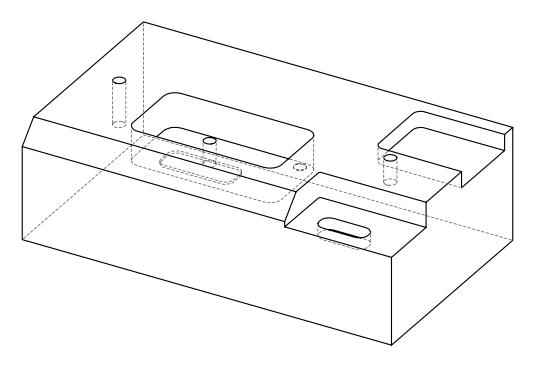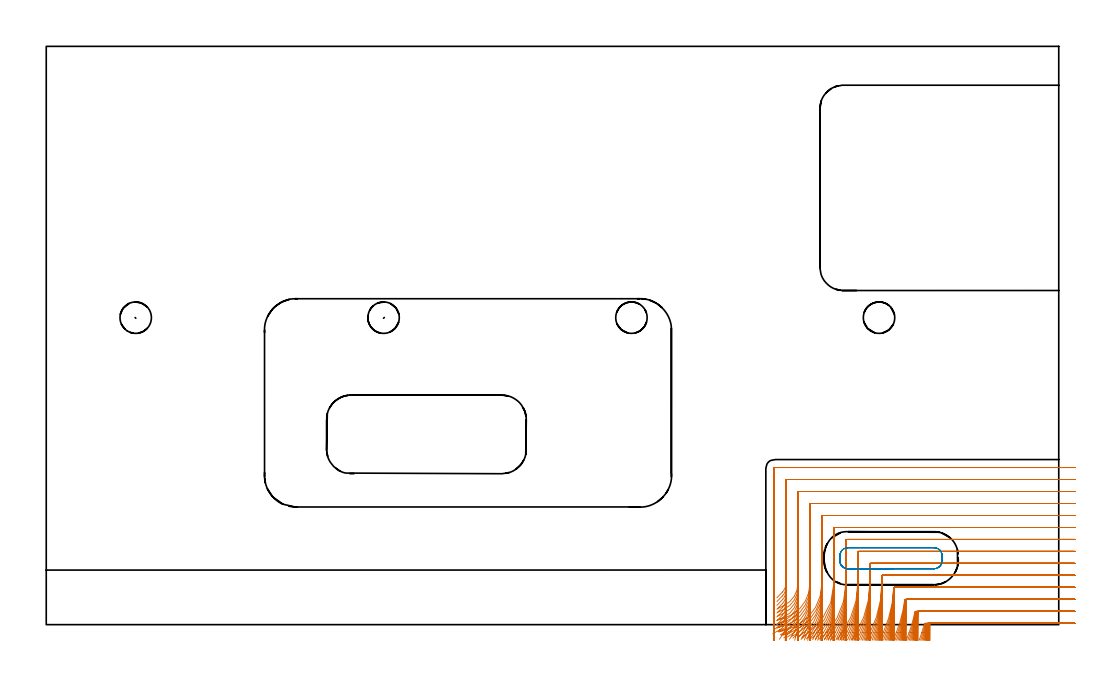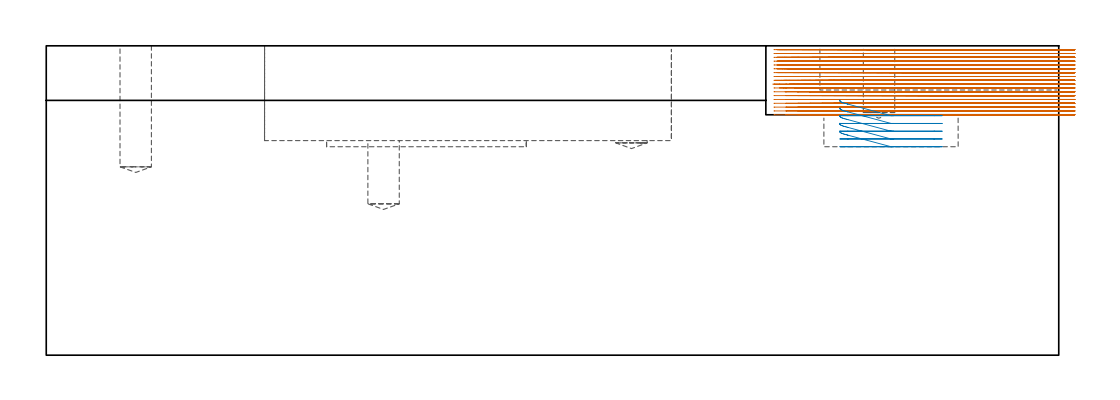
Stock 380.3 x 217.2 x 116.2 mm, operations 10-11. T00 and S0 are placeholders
(PLAN: 14 operations, 5 tool changes, 111.6 min)
(1 SPOT_DRILL | STEP1POCKET | NXT0321_9005460120000 | 0.03 min | 1 mm3)
(2 SPOT_DRILL_1 | STEP1POCKET_1 | NXT0321_9005460120000 | 0.04 min | 3916 mm3)
(3 SPOT_DRILL_2 | STEP1POCKET_2 | NXT0321_9005460120000 | 0.04 min | 3914 mm3)
(4 SPOT_DRILL_3 | STEP1POCKET_3 | NXT0321_9005460120000 | 0.03 min | 1 mm3)
(5 DRILL_BLIND_HOLE_INTO_CENTER | STEP1POCKET | NXT0301_089 | 0.2 min | 5032 mm3)
(6 DRILL_BLIND_HOLE_INTO_CENTER_1 | STEP1POCKET_1 | NXT0301_089 | 0.12 min | 2759 mm3)
(7 DRILL_BLIND_HOLE_INTO_CENTER_2 | STEP1POCKET_2 | NXT0301_089 | 0.03 min | 262 mm3)
(8 DRILL_BLIND_HOLE_INTO_CENTER_3 | STEP1POCKET_3 | NXT0301_089 | 0.12 min | 2809 mm3)
(9 AREA_MILL | FG_CHAMFER_SURFACE | UGT0205_001 | 17.54 min | 58462 mm3)
(10 MILL_CORNER_NOTCH_RECTANGULAR | CORNER_NOTCH_RECTANGULAR | NXT0201_008 | Follow Part, ap 1.5, ae 75% | 66.41 min | 174924 mm3)
(11 MILL_RECTANGULAR_POCKET | POCKET_RECTANGULAR_STRAIGHT | NXT0201_011 | Follow Part, ap 3, ae 75% | 1.36 min | 11207 mm3)
(12 MILL_RECTANGULAR_POCKET_1 | POCKET_RECTANGULAR_STRAIGHT_1 | NXT0201_012 | Follow Part, ap 4, ae 75% | 17.65 min | 413236 mm3)
(13 MILL_RECTANGULAR_POCKET_2 | POCKET_RECTANGULAR_STRAIGHT_2 | NXT0201_012 | Follow Part, ap 4, ae 75% | 0.4 min | 4921 mm3)
(14 MILL_SLOT | SLOT_PARTIAL_RECTANGULAR | NXT0201_012 | Follow Part, ap 4, ae 75% | 7.63 min | 114265 mm3)
(TOOL NXT0321_9005460120000 | NC Spot Drill, 142deg, 12mm, Carbide, Uncoated | D12 PA142 FL30 Z2)
(TOOL NXT0301_089 | Carbide Drill 11.8mm [860.1-1180-035A1-MM 2214] | D11.8 PA140 FL55 Z2)
(TOOL UGT0205_001 | Chamfer Mill 20 x 3 x 45 deg. | D20 FL50 Z2)
(TOOL NXT0201_008 | ENDMILL 6mm [2P460-0600-NA 1630] | D6 FL26 Z6)
(TOOL NXT0201_011 | ENDMILL 12mm [2P460-1200-NA 1630] | D12 FL38 Z6)
(TOOL NXT0201_012 | ENDMILL 16mm [2P460-1600-NA 1630] | D16 FL38 Z6)
(OP 10 MILL_CORNER_NOTCH_RECTANGULAR)
G17 G21 G94 G90
T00 M6
G54
G17 G0 G90 X386.3 Y0.5 S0 M3
G43 Z126.2 H1
Z114.761
G94 G1 X383.3 F250.
X330.102 F500.
G3 X329.818 Y0.282 R0.3
G2 X328.837 Y-3. R58.5
G1 X327.895 Y-5.848 F250.
G0 Z126.2
X386.3 Y5.
Z114.761
G1 X383.3
X326.535 F500.
G3 X326.246 Y4.763 R0.3
G2 X324.076 Y-3. R54.
G1 X323.054 Y-5.821 F250.
G0 Z126.2
X386.3 Y9.5
Z114.761
G1 X383.3
X322.711 F500.
G3 X322.418 Y9.241 R0.3
G2 X319.261 Y-3. R49.5
G1 X318.147 Y-5.786 F250.
G0 Z126.2
X386.3 Y14.
Z114.761
G1 X383.3
X318.565 F500.
G3 X318.269 Y13.715 R0.3
G2 X314.375 Y-3. R45.
G1 X313.15 Y-5.738 F250.
G0 Z126.2
X386.3 Y18.5
Z114.761
G1 X383.3
X314.096 F500.
G3 X313.8 Y18.204 R0.3
G1 Y15.381
G2 X309.389 Y-3. R40.5
G1 X308.027 Y-5.673 F250.
G0 Z126.2
X386.3 Y23.
Z114.761
G1 X383.3
X309.596 F500.
G3 X309.3 Y22.704 R0.3
G1 Y15.381
G2 X304.254 Y-3. R36.
G1 X302.722 Y-5.58 F250.
G0 Z126.2
X386.3 Y27.5
Z114.761
G1 X383.3
X305.097 F500.
G3 X304.8 Y27.203 R0.3
G1 Y15.381
G2 X298.881 Y-3. R31.5
G1 X297.131 Y-5.436 F250.
G0 Z126.2
X386.3 Y32.
Z114.761
G1 X383.3
X300.597 F500.
G3 X300.3 Y31.703 R0.3
G1 Y15.381
G2 X293.078 Y-3. R27.
G1 X291.035 Y-5.198 F250.
G0 Z126.2
X386.3 Y36.5
Z114.761
G1 X383.3
X296.097 F500.
G3 X295.8 Y36.203 R0.3
G1 Y15.381
G2 X286.277 Y-3. R22.5
G1 X283.826 Y-4.73 F250.
G0 Z126.2
X386.3 Y41.
Z114.761
G1 X383.3
X291.597 F500.
G3 X291.3 Y40.703 R0.3
G1 Y15.381
G2 X278.048 Y-1.982 R18.
G1 X275.154 Y-2.773 F250.
G0 Z126.2
X386.3 Y45.5
Z114.761
G1 X383.3
X287.097 F500.
G3 X286.8 Y45.203 R0.3
G1 Y15.381
G2 X277.3 Y2.487 R13.5
G1 X274.435 Y1.598 F250.
G0 Z126.2
X386.3 Y50.
Z114.761
G1 X383.3
X282.597 F500.
G3 X282.3 Y49.703 R0.3
G1 Y15.381
G2 X277.3 Y7.318 R9.
G1 X274.613 Y5.985 F250.
G0 Z126.2
X386.3 Y54.5
Z114.761
G1 X383.3
X278.097 F500.
G3 X277.8 Y54.203 R0.3
G1 Y15.381
G2 X276.527 Y12.244 R4.5
G1 X274.436 Y10.093 F250.
G0 Z126.2
X386.3 Y59.
Z114.761
G1 X383.3
X273.598 F500.
G3 X273.3 Y58.702 R0.3
G1 Y15.381
Y12.381 F250.
G0 Z126.2
X386.3 Y0.5
Z113.322
G1 X383.3
X330.466 F500.
G3 X330.18 Y0.274 R0.3
G2 X329.291 Y-3. R58.5
G1 X328.422 Y-5.871 F250.
G0 Z126.2
X386.3 Y5.
Z113.322
G1 X383.3
X326.802 F500.
G3 X326.512 Y4.755 R0.3
G2 X324.572 Y-3. R54.
G1 X323.63 Y-5.848 F250.
G0 Z126.2
X386.3 Y9.5
Z113.322
G1 X383.3
X322.869 F500.
G3 X322.575 Y9.233 R0.3
G2 X319.808 Y-3. R49.5
G1 X318.781 Y-5.819 F250.
G0 Z126.2
X386.3 Y14.
Z113.322
G1 X383.3
X318.595 F500.
G3 X318.299 Y13.706 R0.3
G2 X314.987 Y-3. R45.
G1 X313.857 Y-5.779 F250.
G0 Z126.2
X386.3 Y18.5
Z113.322
G1 X383.3
X314.096 F500.
G3 X313.8 Y18.204 R0.3
G1 Y13.948
G2 X310.083 Y-3. R40.5
G1 X308.828 Y-5.725 F250.
G0 Z126.2
X386.3 Y23.
Z113.322
G1 X383.3
X309.596 F500.
G3 X309.3 Y22.704 R0.3
G1 Y13.948
G2 X305.061 Y-3. R36.
G1 X303.649 Y-5.647 F250.
G0 Z126.2
X386.3 Y27.5
Z113.322
G1 X383.3
X305.097 F500.
G3 X304.8 Y27.203 R0.3
G1 Y13.948
G2 X299.852 Y-3. R31.5
G1 X298.238 Y-5.529 F250.
G0 Z126.2
X386.3 Y32.
Z113.322
G1 X383.3
X300.597 F500.
G3 X300.3 Y31.703 R0.3
G1 Y13.948
G2 X294.318 Y-3. R27.
G1 X292.435 Y-5.335 F250.
G0 Z126.2
X386.3 Y36.5
Z113.322
G1 X383.3
X296.097 F500.
G3 X295.8 Y36.203 R0.3
G1 Y13.948
G2 X288.099 Y-3. R22.5
G1 X285.84 Y-4.973 F250.
G0 Z126.2
X386.3 Y41.
Z113.322
G1 X383.3
X291.597 F500.
G3 X291.3 Y40.703 R0.3
G1 Y13.948
G2 X279.594 Y-2.916 R18.
G1 X276.784 Y-3.965 F250.
G0 Z126.2
X386.3 Y45.5
Z113.322
G1 X383.3
X287.097 F500.
G3 X286.8 Y45.203 R0.3
G1 Y13.948
G2 X277.3 Y1.054 R13.5
G1 X274.435 Y0.165 F250.
G0 Z126.2
X386.3 Y50.
Z113.322
G1 X383.3
X282.597 F500.
G3 X282.3 Y49.703 R0.3
G1 Y13.948
G2 X277.3 Y5.886 R9.
G1 X274.613 Y4.552 F250.
G0 Z126.2
X386.3 Y54.5
Z113.322
G1 X383.3
X278.097 F500.
G3 X277.8 Y54.203 R0.3
G1 Y13.948
G2 X276.526 Y10.81 R4.5
G1 X274.434 Y8.66 F250.
G0 Z126.2
X386.3 Y59.
Z113.322
G1 X383.3
X273.598 F500.
G3 X273.3 Y58.702 R0.3
G1 Y13.948
Y10.948 F250.
G0 Z126.2
X386.3 Y0.5
Z111.883
G1 X383.3
X330.793 F500.
G3 X330.505 Y0.267 R0.3
G2 X329.707 Y-3. R58.5
G1 X328.911 Y-5.893 F250.
G0 Z126.2
X386.3 Y5.
Z111.883
G1 X383.3
X327.031 F500.
G3 X326.739 Y4.747 R0.3
G2 X325.025 Y-3. R54.
G1 X324.163 Y-5.874 F250.
G0 Z126.2
X386.3 Y9.5
Z111.883
G1 X383.3
X322.986 F500.
G3 X322.691 Y9.224 R0.3
G2 X320.308 Y-3. R49.5
G1 X319.368 Y-5.849 F250.
G0 Z126.2
X386.3 Y14.
Z111.883
G1 X383.3
X318.596 F500.
G3 X318.3 Y13.704 R0.3
G1 Y12.509
G2 X315.543 Y-3. R45.
G1 X314.509 Y-5.816 F250.
G0 Z126.2
X386.3 Y18.5
Z111.883
G1 X383.3
X314.096 F500.
G3 X313.8 Y18.204 R0.3
G1 Y12.509
G2 X310.713 Y-3. R40.5
G1 X309.564 Y-5.771 F250.
G0 Z126.2
X386.3 Y23.
Z111.883
G1 X383.3
X309.596 F500.
G3 X309.3 Y22.704 R0.3
G1 Y12.509
G2 X305.788 Y-3. R36.
G1 X304.495 Y-5.707 F250.
G0 Z126.2
X386.3 Y27.5
Z111.883
G1 X383.3
X305.097 F500.
G3 X304.8 Y27.203 R0.3
G1 Y12.509
G2 X300.717 Y-3. R31.5
G1 X299.24 Y-5.611 F250.
G0 Z126.2
X386.3 Y32.
Z111.883
G1 X383.3
X300.597 F500.
G3 X300.3 Y31.703 R0.3
G1 Y12.509
G2 X295.401 Y-3. R27.
G1 X293.678 Y-5.456 F250.
G0 Z126.2
X386.3 Y36.5
Z111.883
G1 X383.3
X296.097 F500.
G3 X295.8 Y36.203 R0.3
G1 Y12.509
G2 X289.601 Y-3. R22.5
G1 X287.533 Y-5.173 F250.
G0 Z126.2
X386.3 Y41.
Z111.883
G1 X383.3
X291.597 F500.
G3 X291.3 Y40.703 R0.3
G1 Y12.509
G2 X282.436 Y-3. R18.
G1 X279.851 Y-4.523 F250.
G0 Z126.2
X386.3 Y45.5
Z111.883
G1 X383.3
X287.097 F500.
G3 X286.8 Y45.203 R0.3
G1 Y12.509
G2 X277.324 Y-0.377 R13.5
G1 X274.46 Y-1.271 F250.
G0 Z126.2
X386.3 Y50.
Z111.883
G1 X383.3
X282.597 F500.
G3 X282.3 Y49.703 R0.3
G1 Y12.509
G2 X277.3 Y4.447 R9.
G1 X274.613 Y3.114 F250.
G0 Z126.2
X386.3 Y54.5
Z111.883
G1 X383.3
X278.097 F500.
G3 X277.8 Y54.203 R0.3
G1 Y12.509
G2 X276.525 Y9.371 R4.5
G1 X274.433 Y7.221 F250.
G0 Z126.2
X386.3 Y59.
Z111.883
G1 X383.3
X273.598 F500.
G3 X273.3 Y58.702 R0.3
G1 Y12.509
Y9.509 F250.
G0 Z126.2
X386.3 Y0.5
Z110.444
G1 X383.3
X331.082 F500.
G3 X330.793 Y0.26 R0.3
G2 X330.083 Y-3. R58.5
G1 X329.361 Y-5.912 F250.
G0 Z126.2
X386.3 Y5.
Z110.444
G1 X383.3
X327.221 F500.
G3 X326.928 Y4.739 R0.3
G2 X325.435 Y-3. R54.
G1 X324.653 Y-5.896 F250.
G0 Z126.2
X386.3 Y9.5
Z110.444
G1 X383.3
X323.061 F500.
G3 X322.765 Y9.215 R0.3
G2 X320.758 Y-3. R49.5
G1 X319.906 Y-5.876 F250.
G0 Z126.2
X386.3 Y14.
Z110.444
G1 X383.3
X318.596 F500.
G3 X318.3 Y13.704 R0.3
G1 Y11.07
G2 X316.044 Y-3. R45.
G1 X315.106 Y-5.85 F250.
G0 Z126.2
X386.3 Y18.5
Z110.444
G1 X383.3
X314.096 F500.
G3 X313.8 Y18.204 R0.3
G1 Y11.07
G2 X311.277 Y-3. R40.5
G1 X310.235 Y-5.813 F250.
G0 Z126.2
X386.3 Y23.
Z110.444
G1 X383.3
X309.596 F500.
G3 X309.3 Y22.704 R0.3
G1 Y11.07
G2 X306.437 Y-3. R36.
G1 X305.264 Y-5.761 F250.
G0 Z126.2
X386.3 Y27.5
Z110.444
G1 X383.3
X305.097 F500.
G3 X304.8 Y27.203 R0.3
G1 Y11.07
G2 X301.483 Y-3. R31.5
G1 X300.143 Y-5.684 F250.
G0 Z126.2
X386.3 Y32.
Z110.444
G1 X383.3
X300.597 F500.
G3 X300.3 Y31.703 R0.3
G1 Y11.07
G2 X296.344 Y-3. R27.
G1 X294.781 Y-5.56 F250.
G0 Z126.2
X386.3 Y36.5
Z110.444
G1 X383.3
X296.097 F500.
G3 X295.8 Y36.203 R0.3
G1 Y11.07
G2 X290.858 Y-3. R22.5
G1 X288.982 Y-5.341 F250.
G0 Z126.2
X386.3 Y41.
Z110.444
G1 X383.3
X291.597 F500.
G3 X291.3 Y40.703 R0.3
G1 Y11.07
G2 X284.527 Y-3. R18.
G1 X282.182 Y-4.871 F250.
G0 Z126.2
X386.3 Y45.5
Z110.444
G1 X383.3
X287.097 F500.
G3 X286.8 Y45.203 R0.3
G1 Y11.07
G2 X277.8 Y-1.658 R13.5
G1 X274.971 Y-2.658 F250.
G0 Z126.2
X386.3 Y50.
Z110.444
G1 X383.3
X282.597 F500.
G3 X282.3 Y49.703 R0.3
G1 Y11.07
G2 X277.3 Y3.008 R9.
G1 X274.613 Y1.674 F250.
G0 Z126.2
X386.3 Y54.5
Z110.444
G1 X383.3
X278.097 F500.
G3 X277.8 Y54.203 R0.3
G1 Y11.07
G2 X276.525 Y7.932 R4.5
G1 X274.434 Y5.782 F250.
G0 Z126.2
X386.3 Y59.
Z110.444
G1 X383.3
X273.598 F500.
G3 X273.3 Y58.702 R0.3
G1 Y11.07
Y8.07 F250.
G0 Z126.2
X386.3 Y0.5
Z109.005
G1 X383.3
X331.334 F500.
G3 X331.043 Y0.252 R0.3
G2 X330.42 Y-3. R58.5
G1 X329.772 Y-5.929 F250.
G0 Z126.2
X386.3 Y5.
Z109.005
G1 X383.3
X327.371 F500.
G3 X327.077 Y4.731 R0.3
G2 X325.802 Y-3. R54.
G1 X325.1 Y-5.917 F250.
G0 Z126.2
X386.3 Y9.5
Z109.005
G1 X383.3
X323.094 F500.
G3 X322.798 Y9.207 R0.3
G2 X321.161 Y-3. R49.5
G1 X320.396 Y-5.901 F250.
G0 Z126.2
X386.3 Y14.
Z109.005
G1 X383.3
X318.596 F500.
G3 X318.3 Y13.704 R0.3
G1 Y9.631
G2 X316.491 Y-3. R45.
G1 X315.649 Y-5.879 F250.
G0 Z126.2
X386.3 Y18.5
Z109.005
G1 X383.3
X314.096 F500.
G3 X313.8 Y18.204 R0.3
G1 Y9.631
G2 X311.78 Y-3. R40.5
G1 X310.845 Y-5.85 F250.
G0 Z126.2
X386.3 Y23.
Z109.005
G1 X383.3
X309.596 F500.
G3 X309.3 Y22.704 R0.3
G1 Y9.631
G2 X307.012 Y-3. R36.
G1 X305.959 Y-5.809 F250.
G0 Z126.2
X386.3 Y27.5
Z109.005
G1 X383.3
X305.097 F500.
G3 X304.8 Y27.203 R0.3
G1 Y9.631
G2 X302.157 Y-3. R31.5
G1 X300.954 Y-5.748 F250.
G0 Z126.2
X386.3 Y32.
Z109.005
G1 X383.3
X300.597 F500.
G3 X300.3 Y31.703 R0.3
G1 Y9.631
G2 X297.164 Y-3. R27.
G1 X295.76 Y-5.652 F250.
G0 Z126.2
X386.3 Y36.5
Z109.005
G1 X383.3
X296.097 F500.
G3 X295.8 Y36.203 R0.3
G1 Y9.631
G2 X291.92 Y-3. R22.5
G1 X290.236 Y-5.483 F250.
G0 Z126.2
X386.3 Y41.
Z109.005
G1 X383.3
X291.597 F500.
G3 X291.3 Y40.703 R0.3
G1 Y9.631
G2 X286.125 Y-3. R18.
G1 X284.019 Y-5.137 F250.
G0 Z126.2
X386.3 Y45.5
Z109.005
G1 X383.3
X287.097 F500.
G3 X286.8 Y45.203 R0.3
G1 Y9.631
G2 X278.9 Y-2.653 R13.5
G1 X276.17 Y-3.898 F250.
G0 Z126.2
X386.3 Y50.
Z109.005
G1 X383.3
X282.597 F500.
G3 X282.3 Y49.703 R0.3
G1 Y9.631
G2 X277.3 Y1.568 R9.
G1 X274.613 Y0.235 F250.
G0 Z126.2
X386.3 Y54.5
Z109.005
G1 X383.3
X278.097 F500.
G3 X277.8 Y54.203 R0.3
G1 Y9.631
G2 X276.525 Y6.493 R4.5
G1 X274.434 Y4.342 F250.
G0 Z126.2
X386.3 Y59.
Z109.005
G1 X383.3
X273.598 F500.
G3 X273.3 Y58.702 R0.3
G1 Y9.631
Y6.631 F250.
G0 Z126.2
X386.3 Y0.5
Z107.567
G1 X383.3
X331.55 F500.
G3 X331.258 Y0.245 R0.3
G2 X330.72 Y-3. R58.5
G1 X330.146 Y-5.945 F250.
G0 Z126.2
X386.3 Y5.
Z107.567
G1 X383.3
X327.483 F500.
G3 X327.189 Y4.724 R0.3
G2 X326.128 Y-3. R54.
G1 X325.506 Y-5.935 F250.
G0 Z126.2
X386.3 Y9.5
Z107.567
G1 X383.3
X323.096 F500.
G3 X322.8 Y9.204 R0.3
G1 Y8.191
G2 X321.518 Y-3. R49.5
G1 X320.84 Y-5.922 F250.
G0 Z126.2
X386.3 Y14.
Z107.567
G1 X383.3
X318.596 F500.
G3 X318.3 Y13.704 R0.3
G1 Y8.191
G2 X316.886 Y-3. R45.
G1 X316.14 Y-5.906 F250.
G0 Z126.2
X386.3 Y18.5
Z107.567
G1 X383.3
X314.096 F500.
G3 X313.8 Y18.204 R0.3
G1 Y8.191
G2 X312.223 Y-3. R40.5
G1 X311.394 Y-5.883 F250.
G0 Z126.2
X386.3 Y23.
Z107.567
G1 X383.3
X309.596 F500.
G3 X309.3 Y22.704 R0.3
G1 Y8.191
G2 X307.516 Y-3. R36.
G1 X306.584 Y-5.851 F250.
G0 Z126.2
X386.3 Y27.5
Z107.567
G1 X383.3
X305.097 F500.
G3 X304.8 Y27.203 R0.3
G1 Y8.191
G2 X302.745 Y-3. R31.5
G1 X301.679 Y-5.804 F250.
G0 Z126.2
X386.3 Y32.
Z107.567
G1 X383.3
X300.597 F500.
G3 X300.3 Y31.703 R0.3
G1 Y8.191
G2 X297.871 Y-3. R27.
G1 X296.628 Y-5.73 F250.
G0 Z126.2
X386.3 Y36.5
Z107.567
G1 X383.3
X296.097 F500.
G3 X295.8 Y36.203 R0.3
G1 Y8.191
G2 X292.819 Y-3. R22.5
G1 X291.327 Y-5.603 F250.
G0 Z126.2
X386.3 Y41.
Z107.567
G1 X383.3
X291.597 F500.
G3 X291.3 Y40.703 R0.3
G1 Y8.191
G2 X287.398 Y-3. R18.
G1 X285.533 Y-5.35 F250.
G0 Z126.2
X386.3 Y45.5
Z107.567
G1 X383.3
X287.097 F500.
G3 X286.8 Y45.203 R0.3
G1 Y8.191
G2 X280.85 Y-3. R13.5
G1 X278.363 Y-4.678 F250.
G0 Z126.2
X386.3 Y50.
Z107.567
G1 X383.3
X282.597 F500.
G3 X282.3 Y49.703 R0.3
G1 Y8.191
G2 X277.3 Y0.129 R9.
G1 X274.613 Y-1.204 F250.
G0 Z126.2
X386.3 Y54.5
Z107.567
G1 X383.3
X278.097 F500.
G3 X277.8 Y54.203 R0.3
G1 Y8.191
G2 X276.526 Y5.053 R4.5
G1 X274.434 Y2.903 F250.
G0 Z126.2
X386.3 Y59.
Z107.567
G1 X383.3
X273.598 F500.
G3 X273.3 Y58.702 R0.3
G1 Y8.191
Y5.191 F250.
G0 Z126.2
X386.3 Y0.5
Z106.128
G1 X383.3
X331.73 F500.
G3 X331.436 Y0.238 R0.3
G2 X330.982 Y-3. R58.5
G1 X330.482 Y-5.958 F250.
G0 Z126.2
X386.3 Y5.
Z106.128
G1 X383.3
X327.557 F500.
G3 X327.262 Y4.716 R0.3
G2 X326.412 Y-3. R54.
G1 X325.871 Y-5.951 F250.
G0 Z126.2
X386.3 Y9.5
Z106.128
G1 X383.3
X323.096 F500.
G3 X322.8 Y9.204 R0.3
G1 Y6.75
G2 X321.83 Y-3. R49.5
G1 X321.239 Y-5.941 F250.
G0 Z126.2
X386.3 Y14.
Z106.128
G1 X383.3
X318.596 F500.
G3 X318.3 Y13.704 R0.3
G1 Y6.75
G2 X317.231 Y-3. R45.
G1 X316.581 Y-5.929 F250.
G0 Z126.2
X386.3 Y18.5
Z106.128
G1 X383.3
X314.096 F500.
G3 X313.8 Y18.204 R0.3
G1 Y6.75
G2 X312.609 Y-3. R40.5
G1 X311.887 Y-5.912 F250.
G0 Z126.2
X386.3 Y23.
Z106.128
G1 X383.3
X309.596 F500.
G3 X309.3 Y22.704 R0.3
G1 Y6.75
G2 X307.954 Y-3. R36.
G1 X307.142 Y-5.888 F250.
G0 Z126.2
X386.3 Y27.5
Z106.128
G1 X383.3
X305.097 F500.
G3 X304.8 Y27.203 R0.3
G1 Y6.75
G2 X303.253 Y-3. R31.5
G1 X302.324 Y-5.853 F250.
G0 Z126.2
X386.3 Y32.
Z106.128
G1 X383.3
X300.597 F500.
G3 X300.3 Y31.703 R0.3
G1 Y6.75
G2 X298.478 Y-3. R27.
G1 X297.395 Y-5.798 F250.
G0 Z126.2
X386.3 Y36.5
Z106.128
G1 X383.3
X296.097 F500.
G3 X295.8 Y36.203 R0.3
G1 Y6.75
G2 X293.578 Y-3. R22.5
G1 X292.277 Y-5.704 F250.
G0 Z126.2
X386.3 Y41.
Z106.128
G1 X383.3
X291.597 F500.
G3 X291.3 Y40.703 R0.3
G1 Y6.75
G2 X288.43 Y-3. R18.
G1 X286.805 Y-5.522 F250.
G0 Z126.2
X386.3 Y45.5
Z106.128
G1 X383.3
X287.097 F500.
G3 X286.8 Y45.203 R0.3
G1 Y6.75
G2 X282.637 Y-3. R13.5
G1 X280.47 Y-5.075 F250.
G0 Z126.2
X386.3 Y50.
Z106.128
G1 X383.3
X282.597 F500.
G3 X282.3 Y49.703 R0.3
G1 Y6.75
G2 X277.544 Y-1.186 R9.
G1 X274.899 Y-2.601 F250.
G0 Z126.2
X386.3 Y54.5
Z106.128
G1 X383.3
X278.097 F500.
G3 X277.8 Y54.203 R0.3
G1 Y6.75
G2 X276.527 Y3.614 R4.5
G1 X274.436 Y1.463 F250.
G0 Z126.2
X386.3 Y59.
Z106.128
G1 X383.3
X273.598 F500.
G3 X273.3 Y58.702 R0.3
G1 Y6.75
Y3.75 F250.
G0 Z126.2
X386.3 Y0.5
Z104.689
G1 X383.3
X331.873 F500.
G3 X331.579 Y0.23 R0.3
G2 X331.207 Y-3. R58.5
G1 X330.781 Y-5.97 F250.
G0 Z126.2
X386.3 Y5.
Z104.689
G1 X383.3
X327.592 F500.
G3 X327.297 Y4.708 R0.3
G2 X326.657 Y-3. R54.
G1 X326.196 Y-5.964 F250.
G0 Z126.2
X386.3 Y9.5
Z104.689
G1 X383.3
X323.096 F500.
G3 X322.8 Y9.204 R0.3
G1 Y5.307
G2 X322.098 Y-3. R49.5
G1 X321.595 Y-5.957 F250.
G0 Z126.2
X386.3 Y14.
Z104.689
G1 X383.3
X318.596 F500.
G3 X318.3 Y13.704 R0.3
G1 Y5.307
G2 X317.527 Y-3. R45.
G1 X316.973 Y-5.948 F250.
G0 Z126.2
X386.3 Y18.5
Z104.689
G1 X383.3
X314.096 F500.
G3 X313.8 Y18.204 R0.3
G1 Y5.307
G2 X312.939 Y-3. R40.5
G1 X312.324 Y-5.936 F250.
G0 Z126.2
X386.3 Y23.
Z104.689
G1 X383.3
X309.596 F500.
G3 X309.3 Y22.704 R0.3
G1 Y5.307
G2 X308.328 Y-3. R36.
G1 X307.636 Y-5.919 F250.
G0 Z126.2
X386.3 Y27.5
Z104.689
G1 X383.3
X305.097 F500.
G3 X304.8 Y27.203 R0.3
G1 Y5.307
G2 X303.685 Y-3. R31.5
G1 X302.894 Y-5.894 F250.
G0 Z126.2
X386.3 Y32.
Z104.689
G1 X383.3
X300.597 F500.
G3 X300.3 Y31.703 R0.3
G1 Y5.307
G2 X298.99 Y-3. R27.
G1 X298.067 Y-5.854 F250.
G0 Z126.2
X386.3 Y36.5
Z104.689
G1 X383.3
X296.097 F500.
G3 X295.8 Y36.203 R0.3
G1 Y5.307
G2 X294.21 Y-3. R22.5
G1 X293.103 Y-5.788 F250.
G0 Z126.2
X386.3 Y41.
Z104.689
G1 X383.3
X291.597 F500.
G3 X291.3 Y40.703 R0.3
G1 Y5.307
G2 X289.269 Y-3. R18.
G1 X287.884 Y-5.661 F250.
G0 Z126.2
X386.3 Y45.5
Z104.689
G1 X383.3
X287.097 F500.
G3 X286.8 Y45.203 R0.3
G1 Y5.307
G2 X283.942 Y-3. R13.5
G1 X282.096 Y-5.365 F250.
G0 Z126.2
X386.3 Y50.
Z104.689
G1 X383.3
X282.597 F500.
G3 X282.3 Y49.703 R0.3
G1 Y5.307
G2 X278.237 Y-2.218 R9.
G1 X275.728 Y-3.864 F250.
G0 Z126.2
X386.3 Y54.5
Z104.689
G1 X383.3
X278.097 F500.
G3 X277.8 Y54.203 R0.3
G1 Y5.307
G2 X276.524 Y2.167 R4.5
G1 X274.43 Y0.018 F250.
G0 Z126.2
X386.3 Y59.
Z104.689
G1 X383.3
X273.598 F500.
G3 X273.3 Y58.702 R0.3
G1 Y5.307
Y2.307 F250.
G0 Z126.2
X386.3 Y0.5
Z103.25
G1 X383.3
X331.989 F500.
G3 X331.694 Y0.223 R0.3
G2 X331.41 Y-3. R58.5
G1 X331.064 Y-5.98 F250.
G0 Z126.2
X386.3 Y5.
Z103.25
G1 X383.3
X327.596 F500.
G3 X327.3 Y4.704 R0.3
G1 Y3.746
G2 X326.877 Y-3. R54.
G1 X326.502 Y-5.977 F250.
G0 Z126.2
X386.3 Y9.5
Z103.25
G1 X383.3
X323.096 F500.
G3 X322.8 Y9.204 R0.3
G1 Y3.746
G2 X322.338 Y-3. R49.5
G1 X321.929 Y-5.972 F250.
G0 Z126.2
X386.3 Y14.
Z103.25
G1 X383.3
X318.596 F500.
G3 X318.3 Y13.704 R0.3
G1 Y3.746
G2 X317.791 Y-3. R45.
G1 X317.342 Y-5.966 F250.
G0 Z126.2
X386.3 Y18.5
Z103.25
G1 X383.3
X314.096 F500.
G3 X313.8 Y18.204 R0.3
G1 Y3.746
G2 X313.234 Y-3. R40.5
G1 X312.735 Y-5.958 F250.
G0 Z126.2
X386.3 Y23.
Z103.25
G1 X383.3
X309.596 F500.
G3 X309.3 Y22.704 R0.3
G1 Y3.746
G2 X308.662 Y-3. R36.
G1 X308.1 Y-5.947 F250.
G0 Z126.2
X386.3 Y27.5
Z103.25
G1 X383.3
X305.097 F500.
G3 X304.8 Y27.203 R0.3
G1 Y3.746
G2 X304.069 Y-3. R31.5
G1 X303.427 Y-5.93 F250.
G0 Z126.2
X386.3 Y32.
Z103.25
G1 X383.3
X300.597 F500.
G3 X300.3 Y31.703 R0.3
G1 Y3.746
G2 X299.444 Y-3. R27.
G1 X298.694 Y-5.905 F250.
G0 Z126.2
X386.3 Y36.5
Z103.25
G1 X383.3
X296.097 F500.
G3 X295.8 Y36.203 R0.3
G1 Y3.746
G2 X294.765 Y-3. R22.5
G1 X293.865 Y-5.862 F250.
G0 Z126.2
X386.3 Y41.
Z103.25
G1 X383.3
X291.597 F500.
G3 X291.3 Y40.703 R0.3
G1 Y3.746
G2 X289.988 Y-3. R18.
G1 X288.864 Y-5.781 F250.
G0 Z126.2
X386.3 Y45.5
Z103.25
G1 X383.3
X287.097 F500.
G3 X286.8 Y45.203 R0.3
G1 Y3.746
G2 X284.994 Y-3. R13.5
G1 X283.495 Y-5.599 F250.
G0 Z126.2
X386.3 Y50.
Z103.25
G1 X383.3
X282.597 F500.
G3 X282.3 Y49.703 R0.3
G1 Y3.746
G2 X279.258 Y-3. R9.
G1 X277.009 Y-4.986 F250.
G0 Z126.2
X386.3 Y54.5
Z103.25
G1 X383.3
X278.097 F500.
G3 X277.8 Y54.203 R0.3
G1 Y3.746
G2 X276.086 Y0.212 R4.5
G1 X273.729 Y-1.645 F250.
G0 Z126.2
X386.3 Y59.
Z103.25
G1 X383.3
X273.598 F500.
G3 X273.3 Y58.702 R0.3
G1 Y3.746
Y0.746 F250.
G0 Z126.2
X386.3 Y0.5
Z101.811
G1 X383.3
X332.069 F500.
G3 X331.773 Y0.214 R0.3
G2 X331.588 Y-3. R58.5
G1 X331.332 Y-5.989 F250.
G0 Z126.2
X386.3 Y5.
Z101.811
G1 X383.3
X327.596 F500.
G3 X327.3 Y4.704 R0.3
G1 Y1.981
G2 X327.07 Y-3. R54.
G1 X326.793 Y-5.987 F250.
G0 Z126.2
X386.3 Y9.5
Z101.811
G1 X383.3
X323.096 F500.
G3 X322.8 Y9.204 R0.3
G1 Y1.981
G2 X322.549 Y-3. R49.5
G1 X322.247 Y-5.985 F250.
G0 Z126.2
X386.3 Y14.
Z101.811
G1 X383.3
X318.596 F500.
G3 X318.3 Y13.704 R0.3
G1 Y1.981
G2 X318.023 Y-3. R45.
G1 X317.691 Y-5.982 F250.
G0 Z126.2
X386.3 Y18.5
Z101.811
G1 X383.3
X314.096 F500.
G3 X313.8 Y18.204 R0.3
G1 Y1.981
G2 X313.492 Y-3. R40.5
G1 X313.123 Y-5.977 F250.
G0 Z126.2
X386.3 Y23.
Z101.811
G1 X383.3
X309.596 F500.
G3 X309.3 Y22.704 R0.3
G1 Y1.981
G2 X308.954 Y-3. R36.
G1 X308.539 Y-5.971 F250.
G0 Z126.2
X386.3 Y27.5
Z101.811
G1 X383.3
X305.097 F500.
G3 X304.8 Y27.203 R0.3
G1 Y1.981
G2 X304.404 Y-3. R31.5
G1 X303.929 Y-5.962 F250.
G0 Z126.2
X386.3 Y32.
Z101.811
G1 X383.3
X300.597 F500.
G3 X300.3 Y31.703 R0.3
G1 Y1.981
G2 X299.836 Y-3. R27.
G1 X299.283 Y-5.948 F250.
G0 Z126.2
X386.3 Y36.5
Z101.811
G1 X383.3
X296.097 F500.
G3 X295.8 Y36.203 R0.3
G1 Y1.981
G2 X295.242 Y-3. R22.5
G1 X294.577 Y-5.926 F250.
G0 Z126.2
X386.3 Y41.
Z101.811
G1 X383.3
X291.597 F500.
G3 X291.3 Y40.703 R0.3
G1 Y1.981
G2 X290.597 Y-3. R18.
G1 X289.767 Y-5.883 F250.
G0 Z126.2
X386.3 Y45.5
Z101.811
G1 X383.3
X287.097 F500.
G3 X286.8 Y45.203 R0.3
G1 Y1.981
G2 X285.847 Y-3. R13.5
G1 X284.74 Y-5.788 F250.
G0 Z126.2
X386.3 Y50.
Z101.811
G1 X383.3
X282.597 F500.
G3 X282.3 Y49.703 R0.3
G1 Y1.981
G2 X280.796 Y-3. R9.
G1 X279.135 Y-5.499 F250.
G0 Z126.2
X386.3 Y54.5
Z101.811
G1 X383.3
X278.097 F500.
G3 X277.8 Y54.203 R0.3
G1 Y1.981
G2 X275.488 Y-1.951 R4.5
G1 X272.867 Y-3.409 F250.
G0 Z126.2
X386.3 Y59.
Z101.811
G1 X383.3
X273.598 F500.
G3 X273.3 Y58.702 R0.3
G1 Y1.981
Y-1.019 F250.
G0 Z126.2
X386.3 Y0.5
Z100.372
G1 X383.3
X332.096 F500.
G3 X331.8 Y0.204 R0.3
G1 Y-0.518
G2 X331.747 Y-3. R58.5
G1 X331.62 Y-5.997 F250.
G0 Z126.2
X386.3 Y5.
Z100.372
G1 X383.3
X327.596 F500.
G3 X327.3 Y4.704 R0.3
G1 Y-0.518
G2 X327.243 Y-3. R54.
G1 X327.105 Y-5.997 F250.
G0 Z126.2
X386.3 Y9.5
Z100.372
G1 X383.3
X323.096 F500.
G3 X322.8 Y9.204 R0.3
G1 Y-0.518
G2 X322.738 Y-3. R49.5
G1 X322.587 Y-5.996 F250.
G0 Z126.2
X386.3 Y14.
Z100.372
G1 X383.3
X318.596 F500.
G3 X318.3 Y13.704 R0.3
G1 Y-0.518
G2 X318.231 Y-3. R45.
G1 X318.066 Y-5.995 F250.
G0 Z126.2
X386.3 Y18.5
Z100.372
G1 X383.3
X314.096 F500.
G3 X313.8 Y18.204 R0.3
G1 Y-0.518
G2 X313.724 Y-3. R40.5
G1 X313.54 Y-5.994 F250.
G0 Z126.2
X386.3 Y23.
Z100.372
G1 X383.3
X309.596 F500.
G3 X309.3 Y22.704 R0.3
G1 Y-0.518
G2 X309.214 Y-3. R36.
G1 X309.007 Y-5.993 F250.
G0 Z126.2
X386.3 Y27.5
Z100.372
G1 X383.3
X305.097 F500.
G3 X304.8 Y27.203 R0.3
G1 Y-0.518
G2 X304.702 Y-3. R31.5
G1 X304.466 Y-5.991 F250.
G0 Z126.2
X386.3 Y32.
Z100.372
G1 X383.3
X300.597 F500.
G3 X300.3 Y31.703 R0.3
G1 Y-0.518
G2 X300.186 Y-3. R27.
G1 X299.91 Y-5.987 F250.
G0 Z126.2
X386.3 Y36.5
Z100.372
G1 X383.3
X296.097 F500.
G3 X295.8 Y36.203 R0.3
G1 Y-0.518
G2 X295.663 Y-3. R22.5
G1 X295.332 Y-5.982 F250.
G0 Z126.2
X386.3 Y41.
Z100.372
G1 X383.3
X291.597 F500.
G3 X291.3 Y40.703 R0.3
G1 Y-0.518
G2 X291.128 Y-3. R18.
G1 X290.714 Y-5.971 F250.
G0 Z126.2
X386.3 Y45.5
Z100.372
G1 X383.3
X287.097 F500.
G3 X286.8 Y45.203 R0.3
G1 Y-0.518
G2 X286.57 Y-3. R13.5
G1 X286.018 Y-5.949 F250.
G0 Z126.2
X386.3 Y50.
Z100.372
G1 X383.3
X282.597 F500.
G3 X282.3 Y49.703 R0.3
G1 Y-0.518
G2 X281.951 Y-3. R9.
G1 X281.123 Y-5.884 F250.
G0 Z126.2
X386.3 Y54.5
Z100.372
G1 X383.3
X278.097 F500.
G3 X277.8 Y54.203 R0.3
G1 Y-0.518
G2 X277.053 Y-3. R4.5
G1 X275.398 Y-5.502 F250.
G0 Z126.2
X386.3 Y59.
Z100.372
G1 X383.3
X273.598 F500.
G3 X273.3 Y58.702 R0.3
G1 Y-0.518
Y-3.518 F250.
G0 Z126.2
X386.3 Y0.5
Z98.933
G1 X383.3
X332.096 F500.
G3 X331.8 Y0.204 R0.3
G1 Y-2.611
G2 X331.799 Y-3. R58.5
G1 X331.779 Y-6. F250.
G0 Z126.2
X386.3 Y5.
Z98.933
G1 X383.3
X327.596 F500.
G3 X327.3 Y4.704 R0.3
G1 Y-2.611
G2 X327.299 Y-3. R54.
G1 X327.277 Y-6. F250.
G0 Z126.2
X386.3 Y9.5
Z98.933
G1 X383.3
X323.096 F500.
G3 X322.8 Y9.204 R0.3
G1 Y-2.611
G2 X322.798 Y-3. R49.5
G1 X322.775 Y-6. F250.
G0 Z126.2
X386.3 Y14.
Z98.933
G1 X383.3
X318.596 F500.
G3 X318.3 Y13.704 R0.3
G1 Y-2.611
G2 X318.298 Y-3. R45.
G1 X318.272 Y-6. F250.
G0 Z126.2
X386.3 Y18.5
Z98.933
G1 X383.3
X314.096 F500.
G3 X313.8 Y18.204 R0.3
G1 Y-2.611
G2 X313.798 Y-3. R40.5
G1 X313.769 Y-6. F250.
G0 Z126.2
X386.3 Y23.
Z98.933
G1 X383.3
X309.596 F500.
G3 X309.3 Y22.704 R0.3
G1 Y-2.611
G2 X309.298 Y-3. R36.
G1 X309.265 Y-6. F250.
G0 Z126.2
X386.3 Y27.5
Z98.933
G1 X383.3
X305.097 F500.
G3 X304.8 Y27.203 R0.3
G1 Y-2.611
G2 X304.798 Y-3. R31.5
G1 X304.761 Y-6. F250.
G0 Z126.2
X386.3 Y32.
Z98.933
G1 X383.3
X300.597 F500.
G3 X300.3 Y31.703 R0.3
G1 Y-2.611
G2 X300.297 Y-3. R27.
G1 X300.254 Y-6. F250.
G0 Z126.2
X386.3 Y36.5
Z98.933
G1 X383.3
X296.097 F500.
G3 X295.8 Y36.203 R0.3
G1 Y-2.611
G2 X295.797 Y-3. R22.5
G1 X295.745 Y-6. F250.
G0 Z126.2
X386.3 Y41.
Z98.933
G1 X383.3
X291.597 F500.
G3 X291.3 Y40.703 R0.3
G1 Y-2.611
G2 X291.296 Y-3. R18.
G1 X291.231 Y-5.999 F250.
G0 Z126.2
X386.3 Y45.5
Z98.933
G1 X383.3
X287.097 F500.
G3 X286.8 Y45.203 R0.3
G1 Y-2.611
G2 X286.794 Y-3. R13.5
G1 X286.708 Y-5.999 F250.
G0 Z126.2
X386.3 Y50.
Z98.933
G1 X383.3
X282.597 F500.
G3 X282.3 Y49.703 R0.3
G1 Y-2.611
G2 X282.292 Y-3. R9.
G1 X282.162 Y-5.997 F250.
G0 Z126.2
X386.3 Y54.5
Z98.933
G1 X383.3
X278.097 F500.
G3 X277.8 Y54.203 R0.3
G1 Y-2.611
G2 X277.783 Y-3. R4.5
G1 X277.524 Y-5.989 F250.
G0 Z126.2
X386.3 Y59.
Z98.933
G1 X383.3
X273.598 F500.
G3 X273.3 Y58.702 R0.3
G1 Y-2.611
Y-5.611 F250.
G0 Z126.2
X386.3 Y0.5
Z97.494
G1 X383.3
X332.096 F500.
G3 X331.8 Y0.204 R0.3
G1 Y-3.
Y-6. F250.
G0 Z126.2
X386.3 Y5.
Z97.494
G1 X383.3
X327.596 F500.
G3 X327.3 Y4.704 R0.3
G1 Y-3.
Y-6. F250.
G0 Z126.2
X386.3 Y9.5
Z97.494
G1 X383.3
X323.096 F500.
G3 X322.8 Y9.204 R0.3
G1 Y-3.
Y-6. F250.
G0 Z126.2
X386.3 Y14.
Z97.494
G1 X383.3
X318.596 F500.
G3 X318.3 Y13.704 R0.3
G1 Y-3.
Y-6. F250.
G0 Z126.2
X386.3 Y18.5
Z97.494
G1 X383.3
X314.096 F500.
G3 X313.8 Y18.204 R0.3
G1 Y-3.
Y-6. F250.
G0 Z126.2
X386.3 Y23.
Z97.494
G1 X383.3
X309.596 F500.
G3 X309.3 Y22.704 R0.3
G1 Y-3.
Y-6. F250.
G0 Z126.2
X386.3 Y27.5
Z97.494
G1 X383.3
X305.097 F500.
G3 X304.8 Y27.203 R0.3
G1 Y-3.
Y-6. F250.
G0 Z126.2
X386.3 Y32.
Z97.494
G1 X383.3
X300.597 F500.
G3 X300.3 Y31.703 R0.3
G1 Y-3.
Y-6. F250.
G0 Z126.2
X386.3 Y36.5
Z97.494
G1 X383.3
X296.097 F500.
G3 X295.8 Y36.203 R0.3
G1 Y-3.
Y-6. F250.
G0 Z126.2
X386.3 Y41.
Z97.494
G1 X383.3
X291.597 F500.
G3 X291.3 Y40.703 R0.3
G1 Y-3.
Y-6. F250.
G0 Z126.2
X386.3 Y45.5
Z97.494
G1 X383.3
X287.097 F500.
G3 X286.8 Y45.203 R0.3
G1 Y-3.
Y-6. F250.
G0 Z126.2
X386.3 Y50.
Z97.494
G1 X383.3
X282.597 F500.
G3 X282.3 Y49.703 R0.3
G1 Y-3.
Y-6. F250.
G0 Z126.2
X386.3 Y54.5
Z97.494
G1 X383.3
X278.097 F500.
G3 X277.8 Y54.203 R0.3
G1 Y-3.
Y-6. F250.
G0 Z126.2
X386.3 Y59.
Z97.494
G1 X383.3
X273.598 F500.
G3 X273.3 Y58.702 R0.3
G1 Y-3.
Y-6. F250.
G0 Z126.2
X386.3 Y0.5
Z96.056
G1 X383.3
X332.096 F500.
G3 X331.8 Y0.204 R0.3
G1 Y-3.
Y-6. F250.
G0 Z126.2
X386.3 Y5.
Z96.056
G1 X383.3
X327.596 F500.
G3 X327.3 Y4.704 R0.3
G1 Y-3.
Y-6. F250.
G0 Z126.2
X386.3 Y9.5
Z96.056
G1 X383.3
X323.096 F500.
G3 X322.8 Y9.204 R0.3
G1 Y-3.
Y-6. F250.
G0 Z126.2
X386.3 Y14.
Z96.056
G1 X383.3
X318.596 F500.
G3 X318.3 Y13.704 R0.3
G1 Y-3.
Y-6. F250.
G0 Z126.2
X386.3 Y18.5
Z96.056
G1 X383.3
X314.096 F500.
G3 X313.8 Y18.204 R0.3
G1 Y-3.
Y-6. F250.
G0 Z126.2
X386.3 Y23.
Z96.056
G1 X383.3
X309.596 F500.
G3 X309.3 Y22.704 R0.3
G1 Y-3.
Y-6. F250.
G0 Z126.2
X386.3 Y27.5
Z96.056
G1 X383.3
X305.097 F500.
G3 X304.8 Y27.203 R0.3
G1 Y-3.
Y-6. F250.
G0 Z126.2
X386.3 Y32.
Z96.056
G1 X383.3
X300.597 F500.
G3 X300.3 Y31.703 R0.3
G1 Y-3.
Y-6. F250.
G0 Z126.2
X386.3 Y36.5
Z96.056
G1 X383.3
X296.097 F500.
G3 X295.8 Y36.203 R0.3
G1 Y-3.
Y-6. F250.
G0 Z126.2
X386.3 Y41.
Z96.056
G1 X383.3
X291.597 F500.
G3 X291.3 Y40.703 R0.3
G1 Y-3.
Y-6. F250.
G0 Z126.2
X386.3 Y45.5
Z96.056
G1 X383.3
X287.097 F500.
G3 X286.8 Y45.203 R0.3
G1 Y-3.
Y-6. F250.
G0 Z126.2
X386.3 Y50.
Z96.056
G1 X383.3
X282.597 F500.
G3 X282.3 Y49.703 R0.3
G1 Y-3.
Y-6. F250.
G0 Z126.2
X386.3 Y54.5
Z96.056
G1 X383.3
X278.097 F500.
G3 X277.8 Y54.203 R0.3
G1 Y-3.
Y-6. F250.
G0 Z126.2
X386.3 Y59.
Z96.056
G1 X383.3
X273.598 F500.
G3 X273.3 Y58.702 R0.3
G1 Y-3.
Y-6. F250.
G0 Z126.2
X386.3 Y0.5
Z94.617
G1 X383.3
X332.096 F500.
G3 X331.8 Y0.204 R0.3
G1 Y-3.
Y-6. F250.
G0 Z126.2
X386.3 Y5.
Z94.617
G1 X383.3
X327.596 F500.
G3 X327.3 Y4.704 R0.3
G1 Y-3.
Y-6. F250.
G0 Z126.2
X386.3 Y9.5
Z94.617
G1 X383.3
X323.096 F500.
G3 X322.8 Y9.204 R0.3
G1 Y-3.
Y-6. F250.
G0 Z126.2
X386.3 Y14.
Z94.617
G1 X383.3
X318.596 F500.
G3 X318.3 Y13.704 R0.3
G1 Y-3.
Y-6. F250.
G0 Z126.2
X386.3 Y18.5
Z94.617
G1 X383.3
X314.096 F500.
G3 X313.8 Y18.204 R0.3
G1 Y-3.
Y-6. F250.
G0 Z126.2
X386.3 Y23.
Z94.617
G1 X383.3
X309.596 F500.
G3 X309.3 Y22.704 R0.3
G1 Y-3.
Y-6. F250.
G0 Z126.2
X386.3 Y27.5
Z94.617
G1 X383.3
X305.097 F500.
G3 X304.8 Y27.203 R0.3
G1 Y-3.
Y-6. F250.
G0 Z126.2
X386.3 Y32.
Z94.617
G1 X383.3
X300.597 F500.
G3 X300.3 Y31.703 R0.3
G1 Y-3.
Y-6. F250.
G0 Z126.2
X386.3 Y36.5
Z94.617
G1 X383.3
X296.097 F500.
G3 X295.8 Y36.203 R0.3
G1 Y-3.
Y-6. F250.
G0 Z126.2
X386.3 Y41.
Z94.617
G1 X383.3
X291.597 F500.
G3 X291.3 Y40.703 R0.3
G1 Y-3.
Y-6. F250.
G0 Z126.2
X386.3 Y45.5
Z94.617
G1 X383.3
X287.097 F500.
G3 X286.8 Y45.203 R0.3
G1 Y-3.
Y-6. F250.
G0 Z126.2
X386.3 Y50.
Z94.617
G1 X383.3
X282.597 F500.
G3 X282.3 Y49.703 R0.3
G1 Y-3.
Y-6. F250.
G0 Z126.2
X386.3 Y54.5
Z94.617
G1 X383.3
X278.097 F500.
G3 X277.8 Y54.203 R0.3
G1 Y-3.
Y-6. F250.
G0 Z126.2
X386.3 Y59.
Z94.617
G1 X383.3
X273.598 F500.
G3 X273.3 Y58.702 R0.3
G1 Y-3.
Y-6. F250.
G0 Z126.2
X386.3 Y0.5
Z93.178
G1 X383.3
X332.096 F500.
G3 X331.8 Y0.204 R0.3
G1 Y-3.
Y-6. F250.
G0 Z126.2
X386.3 Y5.
Z93.178
G1 X383.3
X327.596 F500.
G3 X327.3 Y4.704 R0.3
G1 Y-3.
Y-6. F250.
G0 Z126.2
X386.3 Y9.5
Z93.178
G1 X383.3
X323.096 F500.
G3 X322.8 Y9.204 R0.3
G1 Y-3.
Y-6. F250.
G0 Z126.2
X386.3 Y14.
Z93.178
G1 X383.3
X318.596 F500.
G3 X318.3 Y13.704 R0.3
G1 Y-3.
Y-6. F250.
G0 Z126.2
X386.3 Y18.5
Z93.178
G1 X383.3
X314.096 F500.
G3 X313.8 Y18.204 R0.3
G1 Y-3.
Y-6. F250.
G0 Z126.2
X386.3 Y23.
Z93.178
G1 X383.3
X309.596 F500.
G3 X309.3 Y22.704 R0.3
G1 Y-3.
Y-6. F250.
G0 Z126.2
X386.3 Y27.5
Z93.178
G1 X383.3
X305.097 F500.
G3 X304.8 Y27.203 R0.3
G1 Y-3.
Y-6. F250.
G0 Z126.2
X386.3 Y32.
Z93.178
G1 X383.3
X300.597 F500.
G3 X300.3 Y31.703 R0.3
G1 Y-3.
Y-6. F250.
G0 Z126.2
X386.3 Y36.5
Z93.178
G1 X383.3
X296.097 F500.
G3 X295.8 Y36.203 R0.3
G1 Y-3.
Y-6. F250.
G0 Z126.2
X386.3 Y41.
Z93.178
G1 X383.3
X291.597 F500.
G3 X291.3 Y40.703 R0.3
G1 Y-3.
Y-6. F250.
G0 Z126.2
X386.3 Y45.5
Z93.178
G1 X383.3
X287.097 F500.
G3 X286.8 Y45.203 R0.3
G1 Y-3.
Y-6. F250.
G0 Z126.2
X386.3 Y50.
Z93.178
G1 X383.3
X282.597 F500.
G3 X282.3 Y49.703 R0.3
G1 Y-3.
Y-6. F250.
G0 Z126.2
X386.3 Y54.5
Z93.178
G1 X383.3
X278.097 F500.
G3 X277.8 Y54.203 R0.3
G1 Y-3.
Y-6. F250.
G0 Z126.2
X386.3 Y59.
Z93.178
G1 X383.3
X273.598 F500.
G3 X273.3 Y58.702 R0.3
G1 Y-3.
Y-6. F250.
G0 Z126.2
X386.3 Y0.5
Z91.739
G1 X383.3
X332.096 F500.
G3 X331.8 Y0.204 R0.3
G1 Y-3.
Y-6. F250.
G0 Z126.2
X386.3 Y5.
Z91.739
G1 X383.3
X327.596 F500.
G3 X327.3 Y4.704 R0.3
G1 Y-3.
Y-6. F250.
G0 Z126.2
X386.3 Y9.5
Z91.739
G1 X383.3
X323.096 F500.
G3 X322.8 Y9.204 R0.3
G1 Y-3.
Y-6. F250.
G0 Z126.2
X386.3 Y14.
Z91.739
G1 X383.3
X318.596 F500.
G3 X318.3 Y13.704 R0.3
G1 Y-3.
Y-6. F250.
G0 Z126.2
X386.3 Y18.5
Z91.739
G1 X383.3
X314.096 F500.
G3 X313.8 Y18.204 R0.3
G1 Y-3.
Y-6. F250.
G0 Z126.2
X386.3 Y23.
Z91.739
G1 X383.3
X309.596 F500.
G3 X309.3 Y22.704 R0.3
G1 Y-3.
Y-6. F250.
G0 Z126.2
X386.3 Y27.5
Z91.739
G1 X383.3
X305.097 F500.
G3 X304.8 Y27.203 R0.3
G1 Y-3.
Y-6. F250.
G0 Z126.2
X386.3 Y32.
Z91.739
G1 X383.3
X300.597 F500.
G3 X300.3 Y31.703 R0.3
G1 Y-3.
Y-6. F250.
G0 Z126.2
X386.3 Y36.5
Z91.739
G1 X383.3
X296.097 F500.
G3 X295.8 Y36.203 R0.3
G1 Y-3.
Y-6. F250.
G0 Z126.2
X386.3 Y41.
Z91.739
G1 X383.3
X291.597 F500.
G3 X291.3 Y40.703 R0.3
G1 Y-3.
Y-6. F250.
G0 Z126.2
X386.3 Y45.5
Z91.739
G1 X383.3
X287.097 F500.
G3 X286.8 Y45.203 R0.3
G1 Y-3.
Y-6. F250.
G0 Z126.2
X386.3 Y50.
Z91.739
G1 X383.3
X282.597 F500.
G3 X282.3 Y49.703 R0.3
G1 Y-3.
Y-6. F250.
G0 Z126.2
X386.3 Y54.5
Z91.739
G1 X383.3
X278.097 F500.
G3 X277.8 Y54.203 R0.3
G1 Y-3.
Y-6. F250.
G0 Z126.2
X386.3 Y59.
Z91.739
G1 X383.3
X273.598 F500.
G3 X273.3 Y58.702 R0.3
G1 Y-3.
Y-6. F250.
G0 Z126.2
X386.3 Y0.5
Z90.3
G1 X383.3
X332.096 F500.
G3 X331.8 Y0.204 R0.3
G1 Y-3.
Y-6. F250.
G0 Z126.2
X386.3 Y5.
Z90.3
G1 X383.3
X327.596 F500.
G3 X327.3 Y4.704 R0.3
G1 Y-3.
Y-6. F250.
G0 Z126.2
X386.3 Y9.5
Z90.3
G1 X383.3
X323.096 F500.
G3 X322.8 Y9.204 R0.3
G1 Y-3.
Y-6. F250.
G0 Z126.2
X386.3 Y14.
Z90.3
G1 X383.3
X318.596 F500.
G3 X318.3 Y13.704 R0.3
G1 Y-3.
Y-6. F250.
G0 Z126.2
X386.3 Y18.5
Z90.3
G1 X383.3
X314.096 F500.
G3 X313.8 Y18.204 R0.3
G1 Y-3.
Y-6. F250.
G0 Z126.2
X386.3 Y23.
Z90.3
G1 X383.3
X309.596 F500.
G3 X309.3 Y22.704 R0.3
G1 Y-3.
Y-6. F250.
G0 Z126.2
X386.3 Y27.5
Z90.3
G1 X383.3
X305.097 F500.
G3 X304.8 Y27.203 R0.3
G1 Y-3.
Y-6. F250.
G0 Z126.2
X386.3 Y32.
Z90.3
G1 X383.3
X300.597 F500.
G3 X300.3 Y31.703 R0.3
G1 Y-3.
Y-6. F250.
G0 Z126.2
X386.3 Y36.5
Z90.3
G1 X383.3
X296.097 F500.
G3 X295.8 Y36.203 R0.3
G1 Y-3.
Y-6. F250.
G0 Z126.2
X386.3 Y41.
Z90.3
G1 X383.3
X291.597 F500.
G3 X291.3 Y40.703 R0.3
G1 Y-3.
Y-6. F250.
G0 Z126.2
X386.3 Y45.5
Z90.3
G1 X383.3
X287.097 F500.
G3 X286.8 Y45.203 R0.3
G1 Y-3.
Y-6. F250.
G0 Z126.2
X386.3 Y50.
Z90.3
G1 X383.3
X282.597 F500.
G3 X282.3 Y49.703 R0.3
G1 Y-3.
Y-6. F250.
G0 Z126.2
X386.3 Y54.5
Z90.3
G1 X383.3
X278.097 F500.
G3 X277.8 Y54.203 R0.3
G1 Y-3.
Y-6. F250.
G0 Z126.2
X386.3 Y59.
Z90.3
G1 X383.3
X273.598 F500.
G3 X273.3 Y58.702 R0.3
G1 Y-3.
Y-6. F250.
G0 Z126.2
M5
M2
(OP 11 MILL_RECTANGULAR_POCKET)
G17 G21 G94 G90
T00 M6
G54
G17 G0 G90 X298.1 Y25.161 S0 M3
G43 Z126.2 H1
Z95.877
G94 G1 Y24. Z95.566 F250.
Y23.827 Z95.519
X298.167 Y23.346 Z95.389
X298.311 Y22.882 Z95.259
X298.527 Y22.448 Z95.129
X298.81 Y22.054 Z94.999
X299.154 Y21.71 Z94.869
X299.548 Y21.427 Z94.739
X299.982 Y21.211 Z94.609
X300.446 Y21.067 Z94.479
X300.927 Y21. Z94.349
X301.1 Z94.302
X317.3 Z89.962
X333.5 F500.
G3 X336.5 Y24. R3.
G1 Y25.9
G3 X333.5 Y28.9 R3.
G1 X301.1
G3 X298.1 Y25.9 R3.
G1 Y24.
G3 X301.1 Y21. R3.
G1 X317.3
X318.3
G0 X298.1 Y25.161 Z92.962
G1 Y24. Z92.65 F250.
Y23.827 Z92.604
X298.167 Y23.346 Z92.474
X298.311 Y22.882 Z92.344
X298.527 Y22.448 Z92.214
X298.81 Y22.054 Z92.084
X299.154 Y21.71 Z91.954
X299.548 Y21.427 Z91.824
X299.982 Y21.211 Z91.693
X300.446 Y21.067 Z91.563
X300.927 Y21. Z91.433
X301.1 Z91.387
X317.3 Z87.046
X333.5 F500.
G3 X336.5 Y24. R3.
G1 Y25.9
G3 X333.5 Y28.9 R3.
G1 X301.1
G3 X298.1 Y25.9 R3.
G1 Y24.
G3 X301.1 Y21. R3.
G1 X317.3
X318.3
G0 X298.1 Y25.161 Z90.046
G1 Y24. Z89.735 F250.
Y23.827 Z89.689
X298.167 Y23.346 Z89.558
X298.311 Y22.882 Z89.428
X298.527 Y22.448 Z89.298
X298.81 Y22.054 Z89.168
X299.154 Y21.71 Z89.038
X299.548 Y21.427 Z88.908
X299.982 Y21.211 Z88.778
X300.446 Y21.067 Z88.648
X300.927 Y21. Z88.518
X301.1 Z88.472
X317.3 Z84.131
X333.5 F500.
G3 X336.5 Y24. R3.
G1 Y25.9
G3 X333.5 Y28.9 R3.
G1 X301.1
G3 X298.1 Y25.9 R3.
G1 Y24.
G3 X301.1 Y21. R3.
G1 X317.3
X318.3
G0 X298.1 Y25.161 Z87.131
G1 Y24. Z86.82 F250.
Y23.827 Z86.773
X298.167 Y23.346 Z86.643
X298.311 Y22.882 Z86.513
X298.527 Y22.448 Z86.383
X298.81 Y22.054 Z86.253
X299.154 Y21.71 Z86.123
X299.548 Y21.427 Z85.993
X299.982 Y21.211 Z85.863
X300.446 Y21.067 Z85.733
X300.927 Y21. Z85.603
X301.1 Z85.556
X317.3 Z81.215
X333.5 F500.
G3 X336.5 Y24. R3.
G1 Y25.9
G3 X333.5 Y28.9 R3.
G1 X301.1
G3 X298.1 Y25.9 R3.
G1 Y24.
G3 X301.1 Y21. R3.
G1 X317.3
X318.3
G0 X298.1 Y25.161 Z84.215
G1 Y24. Z83.904 F250.
Y23.827 Z83.858
X298.167 Y23.346 Z83.728
X298.311 Y22.882 Z83.598
X298.527 Y22.448 Z83.468
X298.81 Y22.054 Z83.338
X299.154 Y21.71 Z83.207
X299.548 Y21.427 Z83.077
X299.982 Y21.211 Z82.947
X300.446 Y21.067 Z82.817
X300.927 Y21. Z82.687
X301.1 Z82.641
X317.3 Z78.3
X333.5 F500.
G3 X336.5 Y24. R3.
G1 Y25.9
G3 X333.5 Y28.9 R3.
G1 X301.1
G3 X298.1 Y25.9 R3.
G1 Y24.
G3 X301.1 Y21. R3.
G1 X317.3
X318.3
G0 Z126.2
M5
M2
